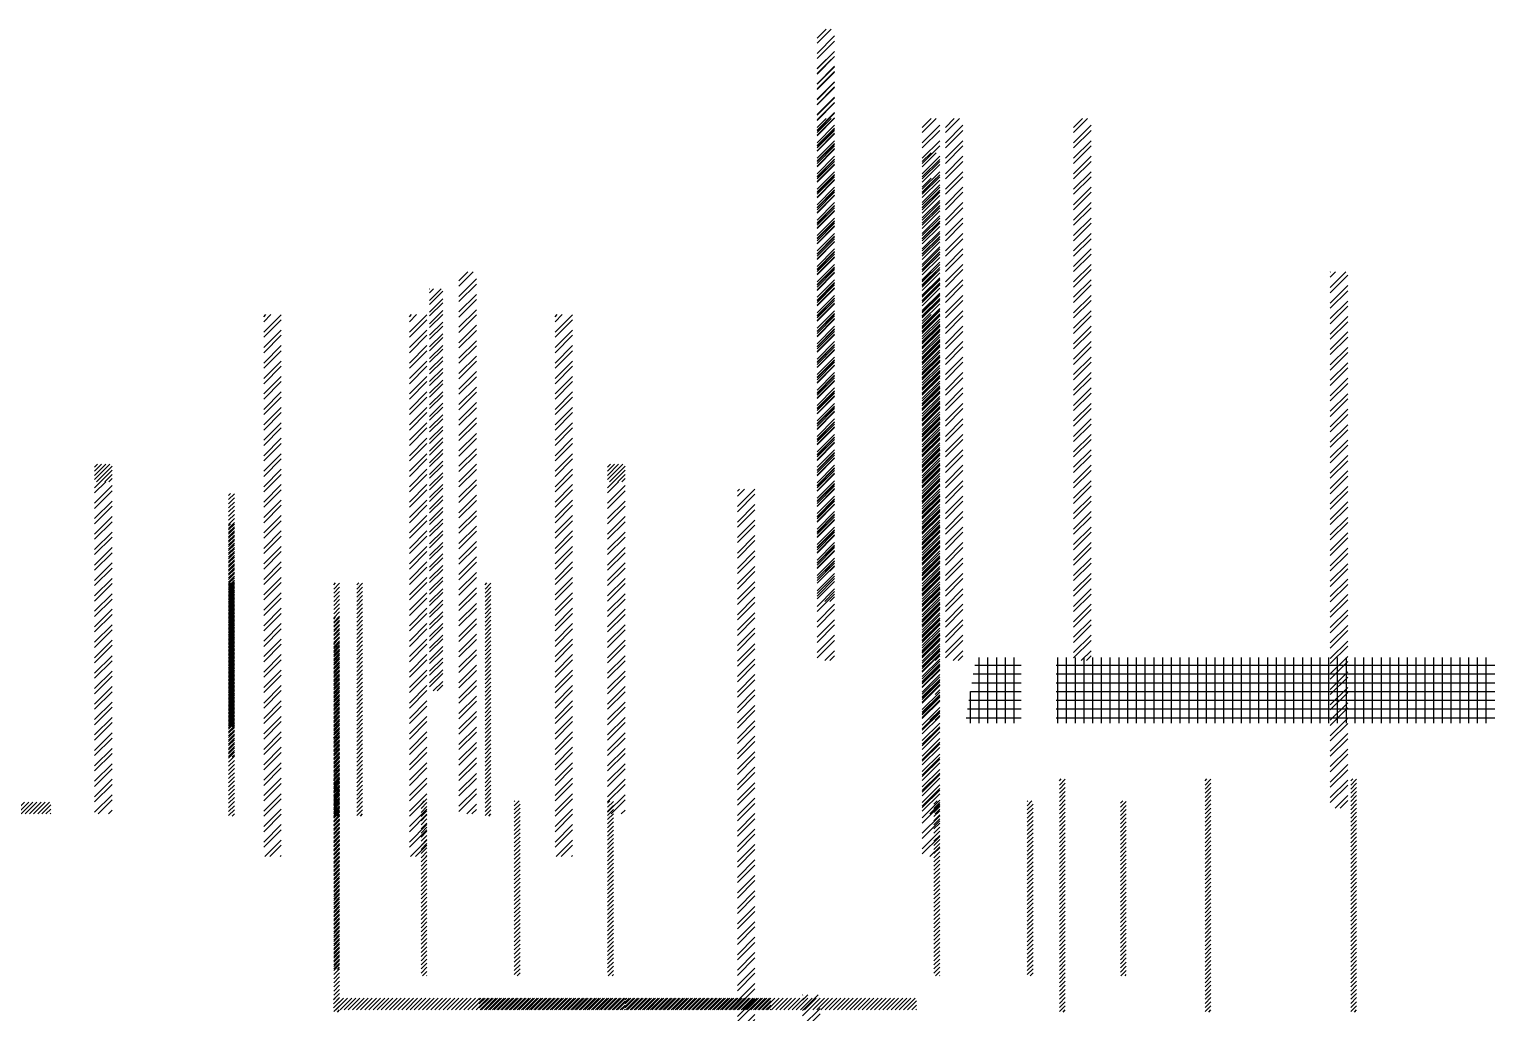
# Paper-space layout 'Layout1' of a CAD drawing. Extents: x -542 to 3071708, y -2912 to 2371007.
# Drawn here: x 7077 to 19582, y 11232 to 19673 of the extents above; entities that cross this region are included whole.
import ezdxf

# ---------------------------------------------------------------- set-up
doc = ezdxf.new("R2010")
doc.units = 0
doc.header["$LTSCALE"] = 500
doc.layers.get('0').update_dxf_attribs({"linetype": 'CONTINUOUS'})
doc.layers.add('DIM', color=2, linetype='CONTINUOUS')

# ---------------------------------------------------------------- blocks, each defined once
blk = doc.blocks.new('*X')
at = {"color": 0}
for p, q in [((2864, 18376), (2882, 18394)), ((2864, 18332), (2926, 18394)), ((2864, 18243), (3014, 18393)), ((14739, 18318), (14815, 18394)), ((14739, 18274), (14859, 18394)), ((2864, 18199), (3014, 18349)), ((2864, 18111), (3014, 18261)), ((14739, 18186), (14889, 18336)), ((14739, 18142), (14889, 18292)), ((2864, 18066), (3014, 18216)), ((14739, 18053), (14889, 18203)), ((14739, 18009), (14889, 18159)), ((2864, 17978), (3014, 18128)), ((2864, 17934), (3014, 18084)), ((14739, 17921), (14889, 18071)), ((14739, 17876), (14889, 18026)), ((2864, 17845), (3014, 17995)), ((2864, 17801), (3014, 17951)), ((14739, 17788), (14889, 17938)), ((14739, 17744), (14889, 17894)), ((2864, 17713), (3014, 17863)), ((2864, 17669), (3014, 17819)), ((14739, 17655), (14889, 17805)), ((14739, 17611), (14889, 17761)), ((2864, 17580), (3014, 17730)), ((2864, 17536), (3014, 17686)), ((14739, 17523), (14889, 17673)), ((2864, 17448), (3014, 17598)), ((2864, 17403), (3014, 17553)), ((14739, 17479), (14889, 17629)), ((14739, 17390), (14889, 17540)), ((2864, 17315), (3014, 17465)), ((2864, 17271), (3014, 17421)), ((14739, 17346), (14889, 17496)), ((14739, 17258), (14889, 17408)), ((2864, 17183), (3014, 17333)), ((2864, 17138), (3014, 17288)), ((14739, 17213), (14889, 17363)), ((14739, 17125), (14889, 17275)), ((2864, 17050), (3014, 17200)), ((2864, 17006), (3014, 17156)), ((14739, 17081), (14889, 17231)), ((14739, 16992), (14889, 17142)), ((2864, 16917), (3014, 17067)), ((2864, 16873), (3014, 17023)), ((14739, 16948), (14889, 17098)), ((14739, 16860), (14889, 17010)), ((2864, 16785), (3014, 16935)), ((2864, 16741), (3014, 16891)), ((14739, 16816), (14889, 16966)), ((2864, 16652), (3014, 16802)), ((2864, 16608), (3014, 16758)), ((14739, 16727), (14889, 16877)), ((14739, 16683), (14889, 16833)), ((2864, 16520), (3014, 16670)), ((14739, 16595), (14889, 16745)), ((14739, 16551), (14889, 16701)), ((2864, 16475), (3014, 16625)), ((2864, 16387), (3014, 16537)), ((14739, 16462), (14889, 16612)), ((14739, 16418), (14889, 16568)), ((2864, 16343), (3014, 16493)), ((2864, 16254), (3014, 16404)), ((14739, 16330), (14889, 16480)), ((14739, 16285), (14889, 16435)), ((2864, 16210), (3014, 16360)), ((2864, 16122), (3014, 16272)), ((14739, 16197), (14889, 16347)), ((14739, 16153), (14889, 16303)), ((2864, 16078), (3014, 16228)), ((2864, 15989), (3014, 16139)), ((14739, 16064), (14889, 16214)), ((14739, 16020), (14889, 16170)), ((2864, 15945), (3014, 16095)), ((2864, 15857), (3014, 16007)), ((14739, 15932), (14889, 16082)), ((14739, 15888), (14889, 16038)), ((2864, 15812), (3014, 15962)), ((14739, 15799), (14889, 15949)), ((14739, 15755), (14889, 15905)), ((2864, 15724), (3014, 15874)), ((2864, 15680), (3014, 15830)), ((14739, 15667), (14889, 15817)), ((14739, 15622), (14889, 15772)), ((2864, 15592), (3014, 15742)), ((2864, 15547), (3014, 15697)), ((14739, 15534), (14889, 15684)), ((14739, 15490), (14889, 15640)), ((2864, 15459), (3014, 15609)), ((2864, 15415), (3014, 15565)), ((14739, 15402), (14889, 15552)), ((14739, 15357), (14889, 15507)), ((2864, 15326), (3014, 15476)), ((2864, 15282), (3014, 15432)), ((14739, 15269), (14889, 15419)), ((2864, 15194), (3014, 15344)), ((2864, 15150), (3014, 15300)), ((14739, 15225), (14889, 15375)), ((14739, 15136), (14889, 15286)), ((2864, 15061), (3014, 15211)), ((2864, 15017), (3014, 15167)), ((14739, 15092), (14889, 15242)), ((14739, 15004), (14889, 15154)), ((2864, 14929), (3014, 15079)), ((2864, 14884), (3014, 15034)), ((14739, 14960), (14889, 15110)), ((14739, 14871), (14889, 15021)), ((2864, 14796), (3014, 14946)), ((2864, 14752), (3014, 14902)), ((14739, 14827), (14889, 14977)), ((14739, 14739), (14889, 14889)), ((2864, 14663), (3014, 14813)), ((2864, 14619), (3014, 14769)), ((14739, 14694), (14889, 14844)), ((14739, 14606), (14889, 14756)), ((2864, 14531), (3014, 14681)), ((2864, 14487), (3014, 14637)), ((14739, 14562), (14889, 14712)), ((2864, 14398), (3014, 14548)), ((14739, 14473), (14889, 14623)), ((14739, 14429), (14889, 14579)), ((2864, 14354), (3014, 14504)), ((2864, 14266), (3014, 14416)), ((9690, 14392), (9706, 14409)), ((9690, 14357), (9740, 14407)), ((14739, 14341), (14889, 14491)), ((14739, 14297), (14889, 14447)), ((2864, 14221), (3014, 14371)), ((2864, 14133), (3014, 14283)), ((9690, 14322), (9740, 14372)), ((9690, 14286), (9740, 14336)), ((9690, 14251), (9740, 14301)), ((9690, 14216), (9740, 14266)), ((14739, 14208), (14889, 14358)), ((14739, 14164), (14889, 14314)), ((2864, 14089), (3014, 14239)), ((2864, 14001), (3014, 14151)), ((9690, 14180), (9740, 14230)), ((9690, 14145), (9740, 14195)), ((9690, 14110), (9740, 14160)), ((14739, 14076), (14889, 14226)), ((14739, 14031), (14889, 14181)), ((2864, 13956), (3014, 14106)), ((2864, 13868), (3014, 14018)), ((9690, 14074), (9740, 14124)), ((9690, 14039), (9740, 14089)), ((9690, 14003), (9740, 14053)), ((9690, 13968), (9740, 14018)), ((14739, 13943), (14889, 14093)), ((14739, 13899), (14889, 14049)), ((2864, 13824), (3014, 13974)), ((2873, 13744), (3014, 13885)), ((9690, 13933), (9740, 13983)), ((9690, 13897), (9740, 13947)), ((9690, 13862), (9740, 13912)), ((14739, 13811), (14889, 13961)), ((14739, 13766), (14889, 13916)), ((2917, 13744), (3014, 13841)), ((9690, 13827), (9740, 13877)), ((9690, 13791), (9740, 13841)), ((9690, 13756), (9740, 13806)), ((9690, 13721), (9740, 13771)), ((14805, 13744), (14889, 13828)), ((14849, 13744), (14889, 13784)), ((3005, 13744), (3014, 13753)), ((9690, 13685), (9740, 13735)), ((9690, 13650), (9740, 13700)), ((9690, 13615), (9740, 13665)), ((9690, 13579), (9740, 13629)), ((9690, 13544), (9740, 13594)), ((9690, 13509), (9740, 13559)), ((9690, 13473), (9740, 13523)), ((9690, 13438), (9740, 13488)), ((9690, 13402), (9740, 13452)), ((9690, 13367), (9740, 13417)), ((9690, 13332), (9740, 13382)), ((9690, 13296), (9740, 13346)), ((9690, 13261), (9740, 13311)), ((9690, 13226), (9740, 13276)), ((9690, 13190), (9740, 13240)), ((9690, 13155), (9740, 13205)), ((9690, 13120), (9740, 13170)), ((9690, 13084), (9740, 13134)), ((9690, 13049), (9740, 13099)), ((9690, 13014), (9740, 13064)), ((9690, 12978), (9740, 13028)), ((9690, 12943), (9740, 12993)), ((9690, 12907), (9740, 12957)), ((9690, 12872), (9740, 12922)), ((9690, 12837), (9740, 12887)), ((9690, 12801), (9740, 12851)), ((9690, 12766), (9740, 12816)), ((9690, 12731), (9740, 12781)), ((9690, 12695), (9740, 12745)), ((9690, 12660), (9740, 12710)), ((9690, 12625), (9740, 12675)), ((9690, 12589), (9740, 12639)), ((3464, 12444), (3548, 12529)), ((3464, 12479), (3513, 12529)), ((3464, 12515), (3478, 12529)), ((3484, 12429), (3584, 12529)), ((3519, 12429), (3619, 12529)), ((3554, 12429), (3654, 12529)), ((3590, 12429), (3690, 12529)), ((3625, 12429), (3725, 12529)), ((3661, 12429), (3761, 12529)), ((3696, 12429), (3796, 12529)), ((3731, 12429), (3831, 12529)), ((3767, 12429), (3867, 12529)), ((3802, 12429), (3902, 12529)), ((3837, 12429), (3937, 12529)), ((3873, 12429), (3973, 12529)), ((3908, 12429), (4008, 12529)), ((3943, 12429), (4043, 12529)), ((3979, 12429), (4079, 12529)), ((4014, 12429), (4114, 12529)), ((4049, 12429), (4149, 12529)), ((4085, 12429), (4185, 12529)), ((4120, 12429), (4220, 12529)), ((4155, 12429), (4255, 12529)), ((4191, 12429), (4291, 12529)), ((4226, 12429), (4326, 12529)), ((4262, 12429), (4362, 12529)), ((4297, 12429), (4397, 12529)), ((4332, 12429), (4432, 12529)), ((4368, 12429), (4468, 12529)), ((4403, 12429), (4503, 12529)), ((4438, 12429), (4538, 12529)), ((4474, 12429), (4574, 12529)), ((4509, 12429), (4609, 12529)), ((4544, 12429), (4644, 12529)), ((4580, 12429), (4680, 12529)), ((4615, 12429), (4715, 12529)), ((4650, 12429), (4750, 12529)), ((4686, 12429), (4786, 12529)), ((4721, 12429), (4821, 12529)), ((4757, 12429), (4857, 12529)), ((4792, 12429), (4892, 12529)), ((4827, 12429), (4927, 12529)), ((4863, 12429), (4963, 12529)), ((4898, 12429), (4998, 12529)), ((4933, 12429), (5033, 12529)), ((4969, 12429), (5069, 12529)), ((5004, 12429), (5104, 12529)), ((5039, 12429), (5139, 12529)), ((5075, 12429), (5175, 12529)), ((5110, 12429), (5210, 12529)), ((5145, 12429), (5245, 12529)), ((5181, 12429), (5281, 12529)), ((5216, 12429), (5316, 12529)), ((5252, 12429), (5352, 12529)), ((5287, 12429), (5387, 12529)), ((5322, 12429), (5422, 12529)), ((5358, 12429), (5458, 12529)), ((5393, 12429), (5493, 12529)), ((5428, 12429), (5528, 12529)), ((5464, 12429), (5564, 12529)), ((5499, 12429), (5599, 12529)), ((5534, 12429), (5634, 12529)), ((5570, 12429), (5670, 12529)), ((5605, 12429), (5705, 12529)), ((5640, 12429), (5740, 12529)), ((5676, 12429), (5776, 12529)), ((5711, 12429), (5811, 12529)), ((5746, 12429), (5846, 12529)), ((5782, 12429), (5882, 12529)), ((5817, 12429), (5917, 12529)), ((5853, 12429), (5953, 12529)), ((9690, 12554), (9740, 12604)), ((9690, 12519), (9740, 12569)), ((9690, 12483), (9740, 12533)), ((5888, 12429), (5964, 12504)), ((5923, 12429), (5964, 12469)), ((5959, 12429), (5964, 12434)), ((9690, 12448), (9740, 12498)), ((9690, 12413), (9740, 12463)), ((9722, 12409), (9740, 12427)), ((2739, 10031), (2816, 10108)), ((2739, 9986), (2860, 10108)), ((2739, 9898), (2889, 10048)), ((2739, 9854), (2889, 10004)), ((14614, 9973), (14748, 10108)), ((14614, 10106), (14616, 10108)), ((14614, 10062), (14660, 10108)), ((14614, 9929), (14764, 10079)), ((2739, 9765), (2889, 9915)), ((14614, 9841), (14764, 9991)), ((14614, 9796), (14764, 9946)), ((2739, 9721), (2889, 9871)), ((2739, 9633), (2889, 9783)), ((14614, 9708), (14764, 9858)), ((14614, 9664), (14764, 9814)), ((2739, 9589), (2889, 9739)), ((2739, 9500), (2889, 9650)), ((14614, 9575), (14764, 9725)), ((14614, 9531), (14764, 9681)), ((2739, 9456), (2889, 9606)), ((2739, 9368), (2889, 9518)), ((14614, 9443), (14764, 9593)), ((14614, 9399), (14764, 9549)), ((2739, 9324), (2889, 9474)), ((2739, 9235), (2889, 9385)), ((14614, 9310), (14764, 9460)), ((14614, 9266), (14764, 9416)), ((2739, 9191), (2889, 9341)), ((14614, 9178), (14764, 9328)), ((14614, 9134), (14764, 9284)), ((2739, 9103), (2889, 9253)), ((2739, 9058), (2889, 9208)), ((14614, 9045), (14764, 9195)), ((14614, 9001), (14764, 9151)), ((2739, 8970), (2889, 9120)), ((2739, 8926), (2889, 9076)), ((14614, 8913), (14764, 9063)), ((14614, 8868), (14764, 9018)), ((2739, 8837), (2889, 8987)), ((2739, 8793), (2889, 8943)), ((14614, 8780), (14764, 8930)), ((14614, 8736), (14764, 8886)), ((2739, 8705), (2889, 8855)), ((2739, 8661), (2889, 8811)), ((14614, 8647), (14764, 8797)), ((2739, 8572), (2889, 8722)), ((2739, 8528), (2889, 8678)), ((14614, 8603), (14764, 8753)), ((14614, 8515), (14764, 8665)), ((2739, 8440), (2889, 8590)), ((2739, 8395), (2889, 8545)), ((14614, 8471), (14764, 8621)), ((14614, 8382), (14764, 8532)), ((2739, 8307), (2889, 8457)), ((2739, 8263), (2889, 8413)), ((4014, 8327), (4145, 8458)), ((4014, 8362), (4109, 8458)), ((4014, 8398), (4074, 8458)), ((4014, 8433), (4038, 8458)), ((4030, 8308), (4164, 8442)), ((4065, 8308), (4164, 8406)), ((14614, 8338), (14764, 8488)), ((14614, 8250), (14764, 8400)), ((2739, 8174), (2889, 8324)), ((2739, 8130), (2889, 8280)), ((4014, 8256), (4065, 8308)), ((4014, 8212), (4109, 8308)), ((4014, 8124), (4164, 8274)), ((4101, 8308), (4164, 8371)), ((4136, 8308), (4164, 8336)), ((14614, 8205), (14764, 8355)), ((14614, 8117), (14764, 8267)), ((2739, 8042), (2889, 8192)), ((2739, 7998), (2889, 8148)), ((4014, 8079), (4164, 8229)), ((4014, 7991), (4164, 8141)), ((14614, 8073), (14764, 8223)), ((14614, 7984), (14764, 8134)), ((2739, 7909), (2889, 8059)), ((2739, 7865), (2889, 8015)), ((4014, 7947), (4164, 8097)), ((4014, 7858), (4164, 8008)), ((14614, 7940), (14764, 8090)), ((2739, 7777), (2889, 7927)), ((2739, 7733), (2889, 7883)), ((4014, 7814), (4164, 7964)), ((14614, 7852), (14764, 8002)), ((14614, 7808), (14764, 7958)), ((2739, 7644), (2889, 7794)), ((4014, 7726), (4164, 7876)), ((4014, 7682), (4164, 7832)), ((14614, 7719), (14764, 7869)), ((14614, 7675), (14764, 7825)), ((2739, 7600), (2889, 7750)), ((2739, 7512), (2889, 7662)), ((4014, 7593), (4164, 7743)), ((4014, 7549), (4164, 7699)), ((14614, 7587), (14764, 7737)), ((14614, 7543), (14764, 7693)), ((2739, 7467), (2889, 7617)), ((2739, 7379), (2889, 7529)), ((4014, 7461), (4164, 7611)), ((4014, 7417), (4164, 7567)), ((14614, 7454), (14764, 7604)), ((14614, 7410), (14764, 7560)), ((2739, 7335), (2889, 7485)), ((2739, 7246), (2889, 7396)), ((4014, 7328), (4164, 7478)), ((4014, 7284), (4164, 7434)), ((14614, 7322), (14764, 7472)), ((14614, 7277), (14764, 7427)), ((2739, 7202), (2889, 7352)), ((2739, 7114), (2889, 7264)), ((4014, 7196), (4164, 7346)), ((4014, 7151), (4164, 7301)), ((14614, 7189), (14764, 7339)), ((14614, 7145), (14764, 7295)), ((2739, 7070), (2889, 7220)), ((2739, 6981), (2889, 7131)), ((4014, 7063), (4164, 7213)), ((4014, 7019), (4164, 7169)), ((14614, 7056), (14764, 7206)), ((14614, 7012), (14764, 7162)), ((2739, 6937), (2889, 7087)), ((4014, 6930), (4164, 7080)), ((4014, 6886), (4164, 7036)), ((14614, 6924), (14764, 7074)), ((14614, 6880), (14764, 7030)), ((2739, 6849), (2889, 6999)), ((2739, 6804), (2889, 6954)), ((4014, 6798), (4164, 6948)), ((4014, 6754), (4164, 6904)), ((14614, 6791), (14764, 6941)), ((14614, 6747), (14764, 6897)), ((2739, 6716), (2889, 6866)), ((2739, 6672), (2889, 6822)), ((4014, 6665), (4164, 6815)), ((4014, 6621), (4164, 6771)), ((14614, 6659), (14764, 6809)), ((14614, 6614), (14764, 6764)), ((2739, 6583), (2889, 6733)), ((2739, 6539), (2889, 6689)), ((4014, 6533), (4164, 6683)), ((4014, 6488), (4164, 6638)), ((14614, 6526), (14764, 6676)), ((14614, 6482), (14764, 6632)), ((2739, 6451), (2889, 6601)), ((2739, 6407), (2889, 6557)), ((4014, 6400), (4164, 6550)), ((4014, 6356), (4164, 6506)), ((14614, 6393), (14764, 6543)), ((2739, 6318), (2889, 6468)), ((2739, 6274), (2889, 6424)), ((4014, 6267), (4164, 6417)), ((14614, 6349), (14764, 6499)), ((14614, 6261), (14764, 6411)), ((2739, 6186), (2889, 6336)), ((2739, 6142), (2889, 6292)), ((4014, 6223), (4164, 6373)), ((4014, 6135), (4164, 6285)), ((14614, 6217), (14764, 6367)), ((14614, 6128), (14764, 6278)), ((2739, 6053), (2889, 6203)), ((2739, 6009), (2889, 6159)), ((4014, 6091), (4164, 6241)), ((4014, 6002), (4164, 6152)), ((14614, 6084), (14764, 6234)), ((14614, 5996), (14764, 6146)), ((2739, 5921), (2889, 6071)), ((2739, 5876), (2889, 6026)), ((4014, 5958), (4164, 6108)), ((4014, 5870), (4164, 6020)), ((14614, 5952), (14764, 6102)), ((14614, 5863), (14764, 6013)), ((2739, 5788), (2889, 5938)), ((2739, 5744), (2889, 5894)), ((4014, 5826), (4164, 5976)), ((4014, 5737), (4164, 5887)), ((14614, 5819), (14764, 5969)), ((14614, 5731), (14764, 5881)), ((20900, 5138), (20900, 5888)), ((21000, 5138), (21000, 5888)), ((21100, 5138), (21100, 5888)), ((21200, 5138), (21200, 5888)), ((21300, 5138), (21300, 5888)), ((21800, 5138), (21800, 5888)), ((21900, 5138), (21900, 5888)), ((22000, 5138), (22000, 5888)), ((22100, 5138), (22100, 5888)), ((22200, 5138), (22200, 5888)), ((22300, 5138), (22300, 5888)), ((22400, 5138), (22400, 5888)), ((22500, 5138), (22500, 5888)), ((22600, 5138), (22600, 5888)), ((22700, 5138), (22700, 5888)), ((22800, 5138), (22800, 5888)), ((22900, 5138), (22900, 5888)), ((23000, 5138), (23000, 5888)), ((23100, 5138), (23100, 5888)), ((23200, 5138), (23200, 5888)), ((23300, 5138), (23300, 5888)), ((23400, 5138), (23400, 5888)), ((23500, 5138), (23500, 5888)), ((23600, 5138), (23600, 5888)), ((23700, 5138), (23700, 5888)), ((23800, 5138), (23800, 5888)), ((23900, 5138), (23900, 5888)), ((24000, 5138), (24000, 5888)), ((24100, 5138), (24100, 5888)), ((24200, 5138), (24200, 5888)), ((24300, 5138), (24300, 5888)), ((24400, 5138), (24400, 5888)), ((24500, 5138), (24500, 5888)), ((24600, 5138), (24600, 5888)), ((24700, 5138), (24700, 5888)), ((24800, 5138), (24800, 5888)), ((24900, 5138), (24900, 5888)), ((25000, 5138), (25000, 5888)), ((25100, 5138), (25100, 5888)), ((25200, 5138), (25200, 5888)), ((25300, 5138), (25300, 5888)), ((25400, 5138), (25400, 5888)), ((25500, 5138), (25500, 5888)), ((25600, 5138), (25600, 5888)), ((25700, 5138), (25700, 5888)), ((25800, 5138), (25800, 5888)), ((25900, 5138), (25900, 5888)), ((26000, 5138), (26000, 5888)), ((26100, 5138), (26100, 5888)), ((26200, 5138), (26200, 5888)), ((26300, 5138), (26300, 5888)), ((26400, 5138), (26400, 5888)), ((26500, 5138), (26500, 5888)), ((26600, 5138), (26600, 5888)), ((26700, 5138), (26700, 5888)), ((2739, 5655), (2889, 5805)), ((2739, 5611), (2889, 5761)), ((4014, 5693), (4164, 5843)), ((4014, 5605), (4164, 5755)), ((14614, 5686), (14764, 5836)), ((20850, 5800), (21380, 5800)), ((21780, 5800), (27380, 5800)), ((2739, 5523), (2889, 5673)), ((2739, 5479), (2889, 5629)), ((4014, 5560), (4164, 5710)), ((14614, 5598), (14764, 5748)), ((14614, 5554), (14764, 5704)), ((20833, 5700), (21380, 5700)), ((21780, 5700), (27380, 5700)), ((2806, 5458), (2889, 5540)), ((4014, 5472), (4164, 5622)), ((4044, 5458), (4164, 5578)), ((6814, 5541), (6842, 5569)), ((6814, 5505), (6864, 5555)), ((6814, 5470), (6864, 5520)), ((7614, 5528), (7655, 5569)), ((7614, 5563), (7620, 5569)), ((7614, 5492), (7664, 5542)), ((7614, 5457), (7664, 5507)), ((8414, 5550), (8433, 5569)), ((8414, 5514), (8464, 5564)), ((8414, 5479), (8464, 5529)), ((14656, 5508), (14764, 5615)), ((14700, 5508), (14764, 5571)), ((20816, 5600), (21380, 5600)), ((21780, 5600), (27380, 5600)), ((2850, 5458), (2889, 5496)), ((4132, 5458), (4164, 5489)), ((6814, 5435), (6864, 5485)), ((6814, 5399), (6864, 5449)), ((6814, 5364), (6864, 5414)), ((6814, 5329), (6864, 5379)), ((7614, 5422), (7664, 5472)), ((7614, 5386), (7664, 5436)), ((7614, 5351), (7664, 5401)), ((8414, 5444), (8464, 5494)), ((8414, 5408), (8464, 5458)), ((8414, 5373), (8464, 5423)), ((8414, 5338), (8464, 5388)), ((20783, 5400), (21380, 5400)), ((20800, 5138), (20800, 5501)), ((20800, 5500), (21380, 5500)), ((21780, 5500), (27380, 5500)), ((21780, 5400), (27380, 5400)), ((6814, 5293), (6864, 5343)), ((6814, 5258), (6864, 5308)), ((6814, 5223), (6864, 5273)), ((7614, 5315), (7664, 5365)), ((7614, 5280), (7664, 5330)), ((7614, 5245), (7664, 5295)), ((7614, 5209), (7664, 5259)), ((8414, 5302), (8464, 5352)), ((8414, 5267), (8464, 5317)), ((8414, 5232), (8464, 5282)), ((20766, 5300), (21380, 5300)), ((21780, 5300), (27380, 5300)), ((6814, 5187), (6864, 5237)), ((6814, 5152), (6864, 5202)), ((6814, 5117), (6864, 5167)), ((6814, 5081), (6864, 5131)), ((7614, 5174), (7664, 5224)), ((7614, 5139), (7664, 5189)), ((7614, 5103), (7664, 5153)), ((8414, 5196), (8464, 5246)), ((8414, 5161), (8464, 5211)), ((8414, 5126), (8464, 5176)), ((8414, 5090), (8464, 5140)), ((20750, 5200), (21380, 5200)), ((21780, 5200), (27380, 5200)), ((6814, 5046), (6864, 5096)), ((6814, 5010), (6864, 5060)), ((6814, 4975), (6864, 5025)), ((7614, 5068), (7664, 5118)), ((7614, 5033), (7664, 5083)), ((7614, 4997), (7664, 5047)), ((7614, 4962), (7664, 5012)), ((8414, 5055), (8464, 5105)), ((8414, 5019), (8464, 5069)), ((8414, 4984), (8464, 5034)), ((6814, 4940), (6864, 4990)), ((6814, 4904), (6864, 4954)), ((6814, 4869), (6864, 4919)), ((6814, 4834), (6864, 4884)), ((7614, 4927), (7664, 4977)), ((7614, 4891), (7664, 4941)), ((7614, 4856), (7664, 4906)), ((8414, 4949), (8464, 4999)), ((8414, 4913), (8464, 4963)), ((8414, 4878), (8464, 4928)), ((8414, 4843), (8464, 4893)), ((6814, 4798), (6864, 4848)), ((6814, 4763), (6864, 4813)), ((6814, 4728), (6864, 4778)), ((7614, 4821), (7664, 4871)), ((7614, 4785), (7664, 4835)), ((7614, 4750), (7664, 4800)), ((7614, 4714), (7664, 4764)), ((8414, 4807), (8464, 4857)), ((8414, 4772), (8464, 4822)), ((8414, 4737), (8464, 4787)), ((6814, 4692), (6864, 4742)), ((6814, 4657), (6864, 4707)), ((6814, 4622), (6864, 4672)), ((6814, 4586), (6864, 4636)), ((7614, 4679), (7664, 4729)), ((7614, 4644), (7664, 4694)), ((7614, 4608), (7664, 4658)), ((8414, 4701), (8464, 4751)), ((8414, 4666), (8464, 4716)), ((8414, 4631), (8464, 4681)), ((8414, 4595), (8464, 4645)), ((6814, 4551), (6864, 4601)), ((6814, 4515), (6864, 4565)), ((6814, 4480), (6864, 4530)), ((7614, 4573), (7664, 4623)), ((7614, 4538), (7664, 4588)), ((7614, 4502), (7664, 4552)), ((7614, 4467), (7664, 4517)), ((8414, 4560), (8464, 4610)), ((8414, 4525), (8464, 4575)), ((8414, 4489), (8464, 4539)), ((8414, 4454), (8464, 4504)), ((6814, 4445), (6864, 4495)), ((6814, 4409), (6864, 4459)), ((6814, 4374), (6864, 4424)), ((6814, 4339), (6864, 4389)), ((7614, 4432), (7664, 4482)), ((7614, 4396), (7664, 4446)), ((7614, 4361), (7664, 4411)), ((8414, 4418), (8464, 4468)), ((8414, 4383), (8464, 4433)), ((8414, 4348), (8464, 4398)), ((6814, 4303), (6864, 4353)), ((6814, 4268), (6864, 4318)), ((6814, 4233), (6864, 4283)), ((7614, 4326), (7664, 4376)), ((7614, 4290), (7664, 4340)), ((7614, 4255), (7664, 4305)), ((7614, 4219), (7664, 4269)), ((8414, 4312), (8464, 4362)), ((8414, 4277), (8464, 4327)), ((8414, 4242), (8464, 4292)), ((8414, 4206), (8464, 4256)), ((6814, 4197), (6864, 4247)), ((6814, 4162), (6864, 4212)), ((6814, 4127), (6864, 4177)), ((6814, 4091), (6864, 4141)), ((7614, 4184), (7664, 4234)), ((7614, 4149), (7664, 4199)), ((7614, 4113), (7664, 4163)), ((7614, 4078), (7664, 4128)), ((8414, 4171), (8464, 4221)), ((8414, 4136), (8464, 4186)), ((8414, 4100), (8464, 4150)), ((6827, 4069), (6864, 4106)), ((6862, 4069), (6864, 4071)), ((7640, 4069), (7664, 4093)), ((8418, 4069), (8464, 4115)), ((8453, 4069), (8464, 4080))]:
    blk.add_line(p, q, dxfattribs=at)

psp = doc.layouts.get("Layout1")

# ---------------------------------------------------------------- block references
at = {"color": 0}
for p in [(3625, 7482), (3625, 7482), (8025, 7482), (8025, 7482), (-902, 512), (0, 512), (198, 512), (1298, 512), (0, 219), (0, 219), (0, 219), (0, 0), (0, 0), (0, 0), (0, 0), (0, -804), (0, -804), (0, -804), (0, -804), (0, -1170), (0, -1170), (0, -1170), (0, -1170), (6225, -1170), (6225, -1170), (7475, -1170), (7475, -1170), (8725, -1170), (8725, -1170)]:
    psp.add_blockref('*X', p, dxfattribs=at)
at = {"layer": 'DIM', "color": 0, "xscale": 0.75, "yscale": 0.75, "zscale": 0.75}
psp.add_blockref('*X', (-448, 9865), dxfattribs=at)
at = {"layer": 'DIM', "color": 0}
for p in [(-902, 1279), (-902, 1019), (10289, -2667)]:
    psp.add_blockref('*X', p, dxfattribs=at)

doc.saveas('drawing.dxf')
